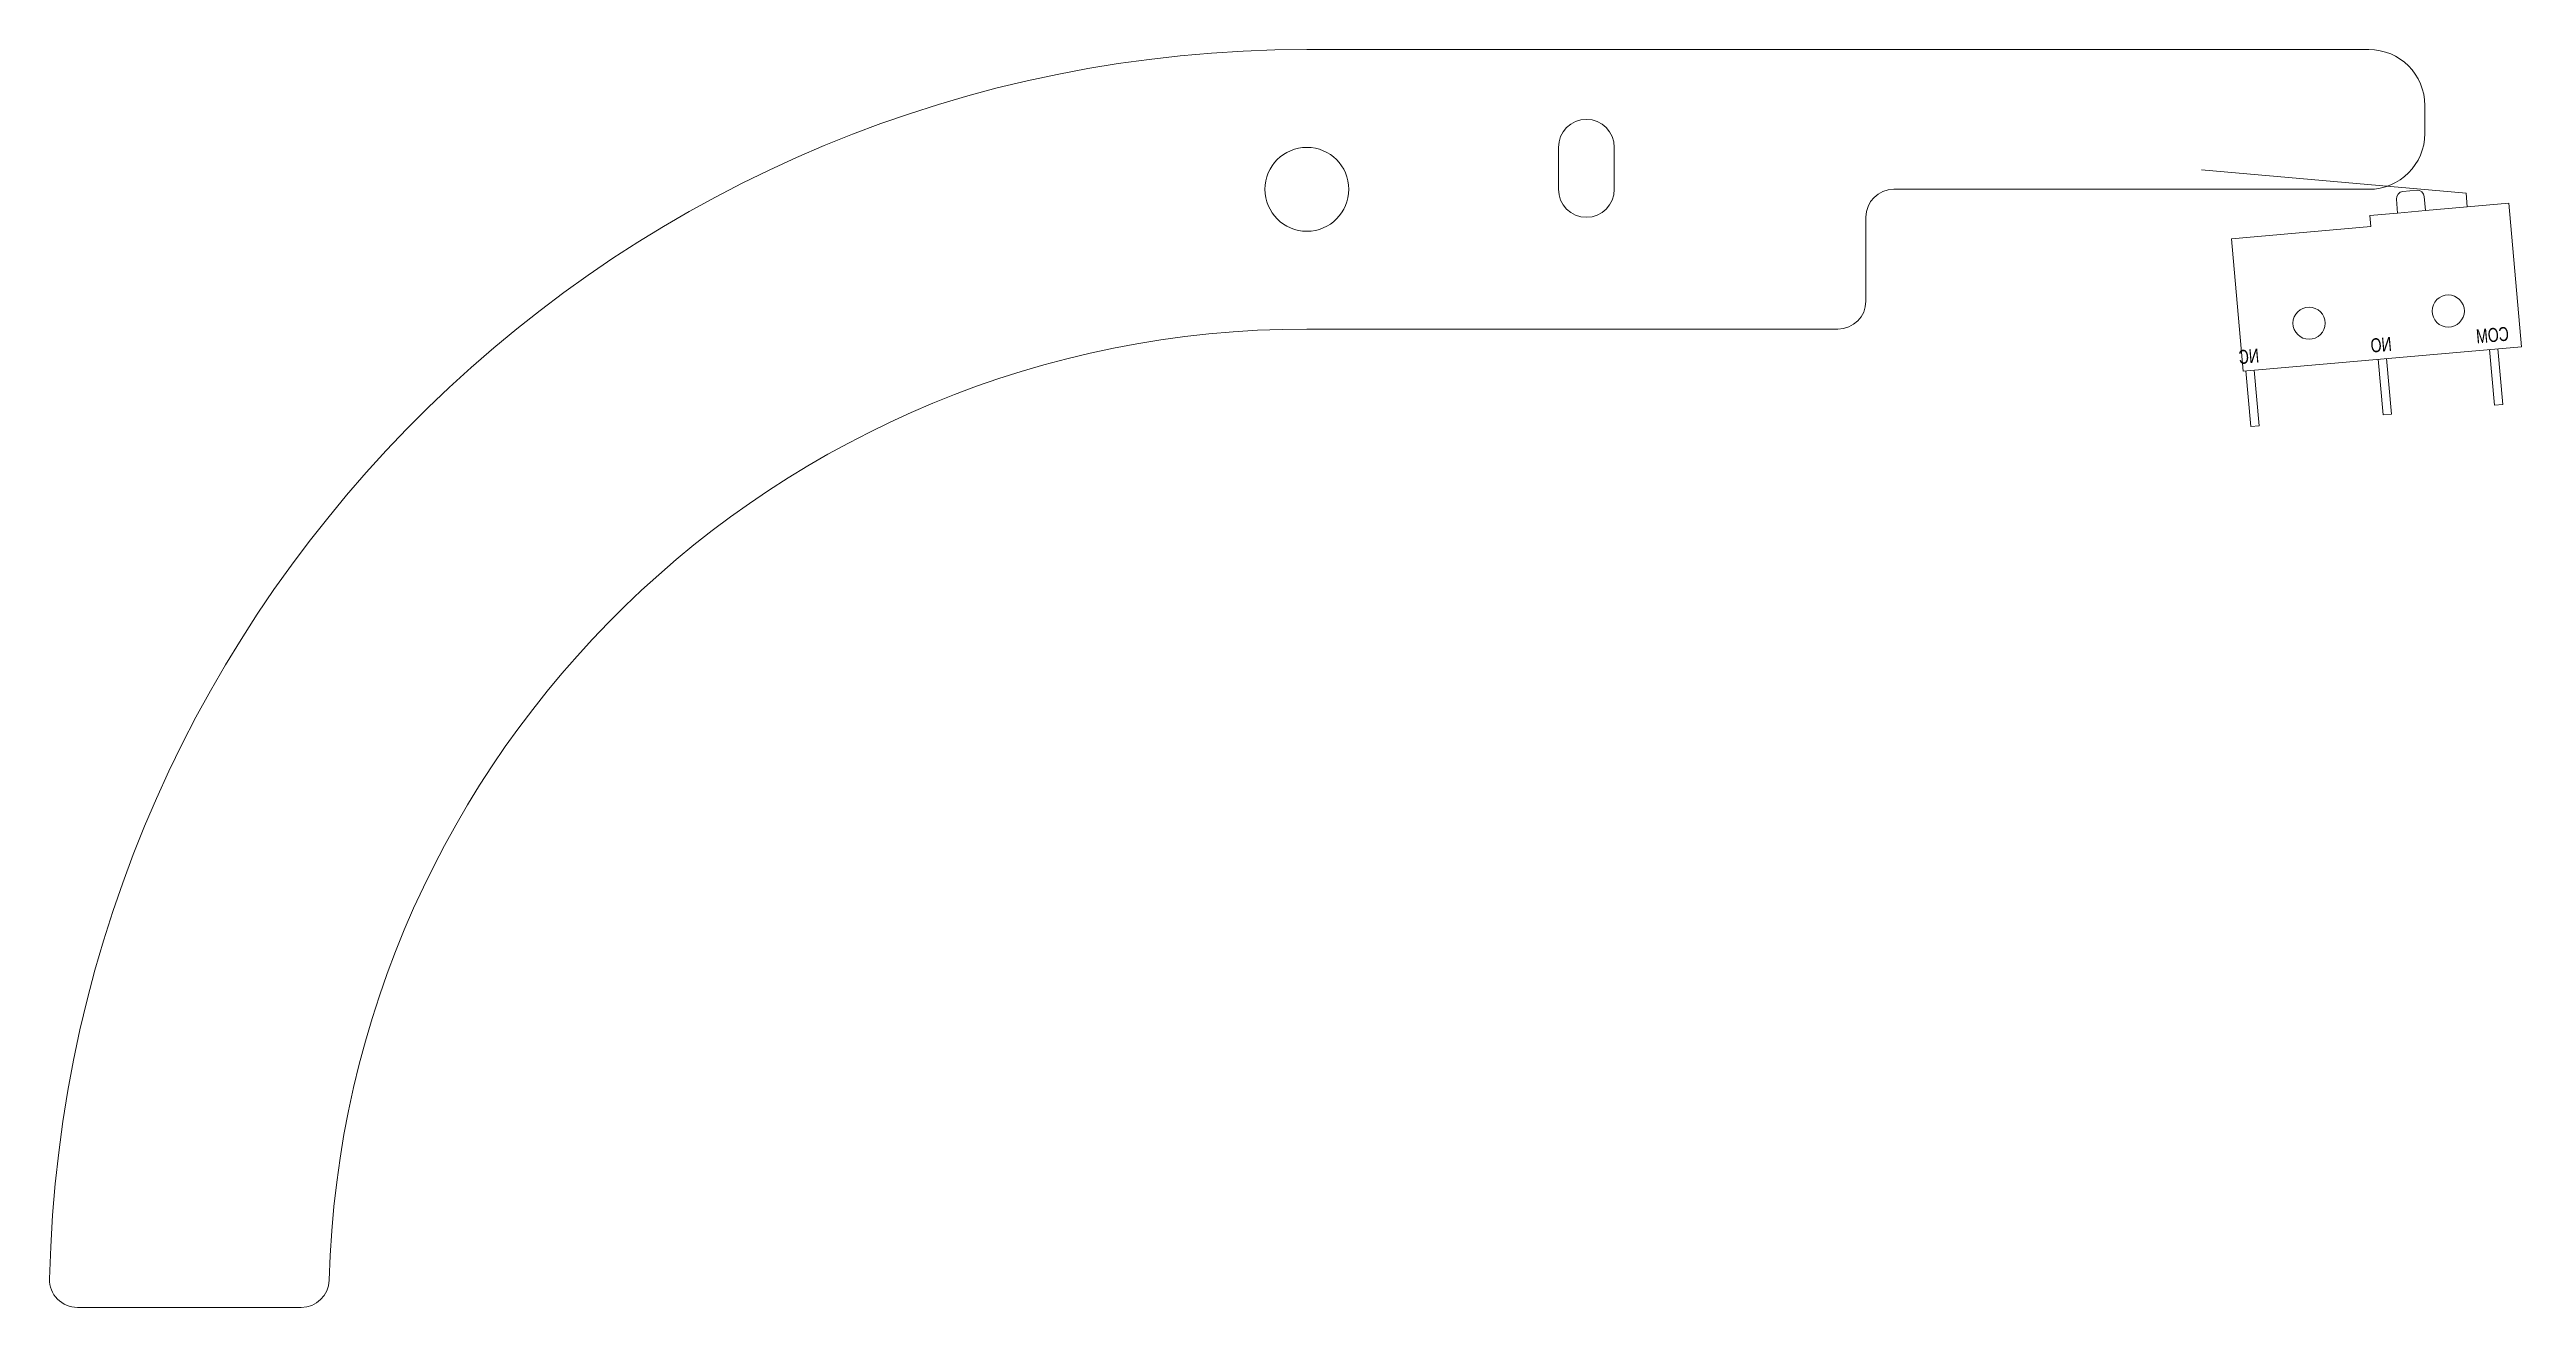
# Model space of a CAD drawing. Header units: millimetres. Extents: x 0 to 177, y 0 to 90.
import ezdxf

# ---------------------------------------------------------------- set-up
doc = ezdxf.new("R2010")
doc.units = ezdxf.units.MM
for name, color, linetype, lineweight in [('LandingGear', 1, 'CONTINUOUS', 0), ('MaplinMicroswitch_SwitchArm', 3, 'CONTINUOUS', 0), ('MaplinMicroswitch_SwitchBody', 2, 'CONTINUOUS', 0), ('MaplinMicroswitch_SwitchMountingHoles', 1, 'CONTINUOUS', 0), ('MaplinMicroswitch_SwitchPins', 4, 'CONTINUOUS', 0)]:
    doc.layers.add(name, color=color, linetype=linetype, lineweight=lineweight)
doc.styles.get("Standard").update_dxf_attribs({"font": 'txt', "width": 0.75})

# ---------------------------------------------------------------- blocks, each defined once
blk = doc.blocks.new('MaplinMicroswitch-0')
at = {"layer": 'MaplinMicroswitch_SwitchArm'}
for p, q in [((3, 11.3), (21.71, 14.6)), ((3, 10.3), (3, 11.3))]:
    blk.add_line(p, q, dxfattribs=at)
at = {"layer": 'MaplinMicroswitch_SwitchBody'}
for p, q in [((6, 10.3), (6, 11.3)), ((7.5, 11.8), (6.5, 11.8)), ((8, 10.3), (8, 11.3)), ((0, 0), (0, 10.3)), ((0, 10.3), (6, 10.3)), ((8, 10.3), (6, 10.3)), ((8, 10.3), (10, 10.3)), ((10, 10.3), (10, 9.5)), ((20, 9.5), (10, 9.5)), ((20, 0), (20, 9.5)), ((0, 0), (20, 0))]:
    blk.add_line(p, q, dxfattribs=at)
for centre, start, end in [((6.5, 11.3), 90, 180), ((7.5, 11.3), 0, 90)]:
    blk.add_arc(centre, 0.5, start, end, dxfattribs=at)
at = {"layer": 'MaplinMicroswitch_SwitchMountingHoles'}
for centre in [(5, 3), (15, 3)]:
    blk.add_circle(centre, 1.15, dxfattribs=at)
at = {"layer": 'MaplinMicroswitch_SwitchPins'}
for p, q in [((1.7, 0), (1.7, -4)), ((2.3, 0), (2.3, -4)), ((9.7, 0), (9.7, -4)), ((10.3, 0), (10.3, -4)), ((19.2, 0), (19.2, -4)), ((19.8, 0), (19.8, -4)), ((1.7, -4), (2.3, -4)), ((9.7, -4), (10.3, -4)), ((19.8, -4), (19.2, -4))]:
    blk.add_line(p, q, dxfattribs=at)
at = {"layer": 'MaplinMicroswitch_SwitchPins', "char_height": 1, "width": 100, "attachment_point": 8}
for s, insert in [('COM', (2, 0.5)), ('NO', (10, 0.5)), ('NC', (19.5, 0.5))]:
    blk.add_mtext(s, dxfattribs=dict(at, insert=insert))

msp = doc.modelspace()

# ---------------------------------------------------------------- linework, layer by layer
at = {"layer": 'LandingGear'}
for p, q in [((90, 90), (128, 90)), ((128, 90), (132, 90)), ((132, 90), (166, 90)), ((170, 86), (170, 84)), ((108, 83), (108, 80)), ((112, 80), (112, 83)), ((166, 80), (132, 80)), ((130, 78), (130, 73)), ((130, 73), (130, 72)), ((90, 70), (128, 70)), ((2.02, 0), (18.03, 0))]:
    msp.add_line(p, q, dxfattribs=at)
msp.add_circle((90, 80), 3, dxfattribs=at)
for centre, radius, start, end in [((90, 0), 90, 90, 178.6977), ((166, 86), 4, 0, 90), ((110, 83), 2, 0, 180), ((166, 84), 4, 270, 0), ((110, 80), 2, 180, 0), ((132, 78), 2, 90, 180), ((128, 72), 2, 270, 0), ((90, 0), 70, 90, 178.4082), ((2.02, 2), 2, 178.6977, 270), ((18.03, 2), 2, 270, 358.4082)]:
    msp.add_arc(centre, radius, start, end, dxfattribs=at)

# ---------------------------------------------------------------- block references
at = {"layer": 'LandingGear', "yscale": -1, "rotation": 185}
msp.add_blockref('MaplinMicroswitch-0', (176.92, 68.74), dxfattribs=at)

doc.saveas('drawing.dxf')
